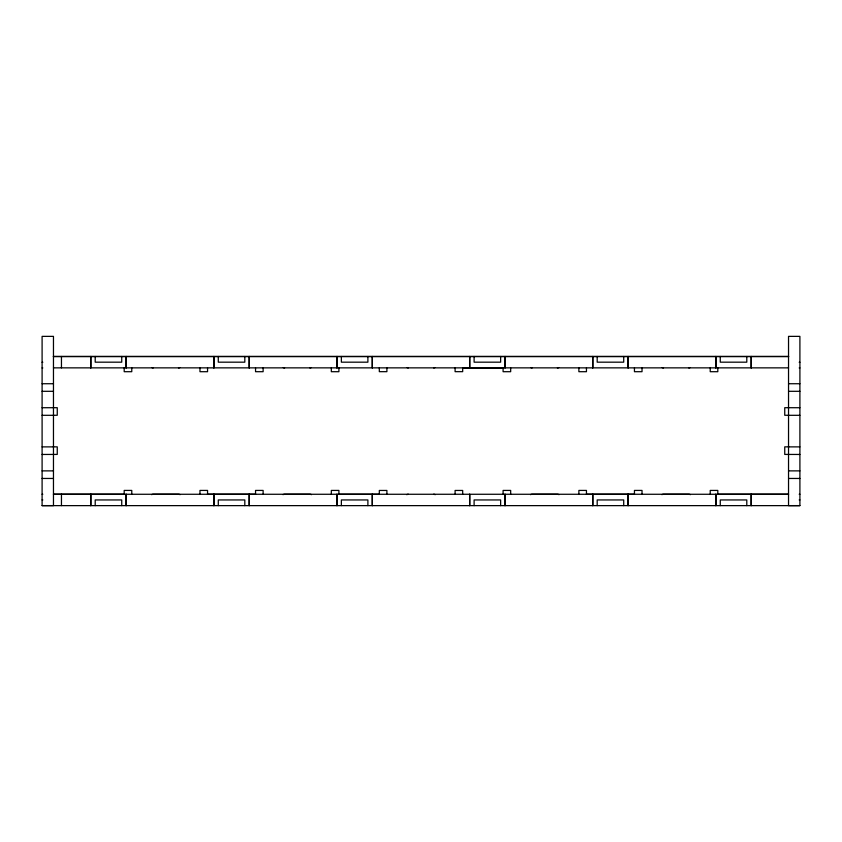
<?xml version="1.0" encoding="UTF-8"?>
<svg xmlns="http://www.w3.org/2000/svg" width="842" height="842" viewBox="0 0 842 842"><rect width="100%" height="100%" fill="white"/><g stroke="black" fill="none" stroke-linecap="round" stroke-linejoin="round"><path stroke-width="1.26" d="M53.309 356.492L788.691 356.492M53.467 356.513L788.533 356.513M42.1 362.26L42.816 362.26M799.184 362.26L799.9 362.26M53.467 367.859L788.533 367.859M42.1 367.943L42.816 367.943M799.184 367.943L799.9 367.943M42.1 383.731L53.467 383.731M788.533 383.731L799.9 383.731M42.1 391.309L53.467 391.309M788.533 391.309L799.9 391.309M42.1 407.728L57.256 407.696L57.256 415.274L53.467 415.274M799.9 407.728L784.744 407.696L784.744 415.274L788.533 415.274M42.1 415.306L53.467 415.306M788.533 415.306L799.9 415.306M53.467 446.849L57.256 446.849L57.256 454.427L42.1 454.459M788.533 446.849L784.744 446.849L784.744 454.427L799.9 454.459M42.1 446.881L53.467 446.881M788.533 446.881L799.9 446.881M42.1 470.878L53.467 470.878M788.533 470.878L799.9 470.878M42.1 478.456L53.467 478.456M788.533 478.456L799.9 478.456M53.467 494.212L124.195 494.212L124.195 490.423L131.773 490.423L131.773 494.212M788.533 494.212L717.805 494.212L717.805 490.423L710.227 490.423L710.227 494.212M42.1 494.243L42.816 494.243M53.467 494.265L788.533 494.265M799.184 494.243L799.9 494.243M42.1 499.927L42.816 499.927M799.184 499.927L799.9 499.927M42.1 505.61L53.467 505.61L53.467 336.368L42.1 336.368L42.1 505.632L799.9 505.632L799.9 336.368L788.533 336.368L788.533 505.632L799.9 505.61M751.274 356.492L751.274 367.859M751.274 494.265L751.274 505.632M751.117 356.492L751.117 367.859M751.117 494.265L751.117 505.632M746.791 356.492L746.791 362.176L720.268 362.176L720.268 356.492M746.791 505.632L746.791 499.948L720.268 499.948L720.268 505.632M717.805 367.912L717.805 371.701L710.227 371.701L710.227 367.912M715.942 356.492L715.942 367.859M715.942 494.265L715.942 505.632M715.784 356.492L715.784 367.859M715.784 494.265L715.784 505.632M642.025 367.912L642.025 371.701L634.447 371.701L634.447 367.912M642.025 494.212L642.025 490.423L634.447 490.423L634.447 494.212L586.453 494.212L586.453 490.423L578.875 490.423L578.875 494.212M628.195 356.492L628.195 367.859M628.195 494.265L628.195 505.632M628.037 356.492L628.037 367.859M628.037 494.265L628.037 505.632M623.712 356.492L623.712 362.176L597.188 362.176L597.188 356.492M623.712 505.632L623.712 499.948L597.188 499.948L597.188 505.632M592.863 356.492L592.863 367.859M592.863 494.265L592.863 505.632M592.705 356.492L592.705 367.859M592.705 494.265L592.705 505.632M586.453 367.912L586.453 371.701L578.875 371.701L578.875 367.912M510.673 367.912L510.673 371.701L503.095 371.701L503.095 367.912L462.679 367.88L462.679 371.669L455.101 371.669L455.101 367.88M510.673 494.212L510.673 490.423L503.095 490.423L503.095 494.212M505.116 356.492L505.116 367.859M505.116 494.265L505.116 505.632M504.958 356.492L504.958 367.859M504.958 494.265L504.958 505.632M500.632 356.492L500.632 362.176L474.109 362.176L474.109 356.492M500.632 505.632L500.632 499.948L474.109 499.948L474.109 505.632M469.783 356.492L469.783 367.859M469.783 494.265L469.783 505.632M469.625 356.492L469.625 367.859M469.625 494.265L469.625 505.632M462.679 494.243L462.679 490.454L455.101 490.454L455.101 494.243M386.899 367.88L386.899 371.669L379.321 371.669L379.321 367.88M386.899 494.243L386.899 490.454L379.321 490.454L379.321 494.243L338.905 494.212L338.905 490.423L331.327 490.423L331.327 494.212M372.375 356.492L372.375 367.859M372.375 494.265L372.375 505.632M372.217 356.492L372.217 367.859M372.217 494.265L372.217 505.632M367.891 356.492L367.891 362.176L341.368 362.176L341.368 356.492M367.891 505.632L367.891 499.948L341.368 499.948L341.368 505.632M338.905 367.912L338.905 371.701L331.327 371.701L331.327 367.912M337.042 356.492L337.042 367.859M337.042 494.265L337.042 505.632M336.884 356.492L336.884 367.859M336.884 494.265L336.884 505.632M263.125 367.912L263.125 371.701L255.547 371.701L255.547 367.912M263.125 494.212L263.125 490.423L255.547 490.423L255.547 494.212L207.553 494.212L207.553 490.423L199.975 490.423L199.975 494.212M249.295 356.492L249.295 367.859M249.295 494.265L249.295 505.632M249.137 356.492L249.137 367.859M249.137 494.265L249.137 505.632M244.811 356.492L244.811 362.176L218.288 362.176L218.288 356.492M244.811 505.632L244.811 499.948L218.288 499.948L218.288 505.632M213.963 356.492L213.963 367.859M213.963 494.265L213.963 505.632M213.805 356.492L213.805 367.859M213.805 494.265L213.805 505.632M207.553 367.912L207.553 371.701L199.975 371.701L199.975 367.912M131.773 367.912L131.773 371.701L124.195 371.701L124.195 367.912M126.216 356.492L126.216 367.859M126.216 494.265L126.216 505.632M126.058 356.492L126.058 367.859M126.058 494.265L126.058 505.632M121.732 356.492L121.732 362.176L95.209 362.176L95.209 356.492M121.732 505.632L121.732 499.948L95.209 499.948L95.209 505.632M90.883 356.492L90.883 367.859M90.883 494.265L90.883 505.632M90.725 356.492L90.725 367.859M90.725 494.265L90.725 505.632M61.455 356.492L61.455 367.859M61.455 494.265L61.455 505.632M180.062 494.675A2.842 2.842 0 0 0 178.504 494.212L153.244 494.212A2.842 2.842 0 0 0 151.686 494.675M311.414 494.675A2.842 2.842 0 0 0 309.856 494.212L284.596 494.212A2.842 2.842 0 0 0 283.038 494.675M179.809 367.596A2.842 2.842 0 0 1 178.504 367.912M153.244 367.912A2.842 2.842 0 0 1 151.939 367.596M311.161 367.596A2.842 2.842 0 0 1 309.856 367.912M284.596 367.912A2.842 2.842 0 0 1 283.291 367.596M558.962 494.675A2.842 2.842 0 0 0 557.404 494.212L532.144 494.212A2.842 2.842 0 0 0 530.586 494.675M690.314 494.675A2.842 2.842 0 0 0 688.756 494.212L663.496 494.212A2.842 2.842 0 0 0 661.938 494.675M558.709 367.596A2.842 2.842 0 0 1 557.404 367.912M532.144 367.912A2.842 2.842 0 0 1 530.839 367.596M690.061 367.596A2.842 2.842 0 0 1 688.756 367.912M663.496 367.912A2.842 2.842 0 0 1 662.191 367.596M433.63 494.243A2.842 2.842 0 0 1 435.188 494.707M406.812 494.707A2.842 2.842 0 0 1 408.37 494.243M434.935 367.565A2.842 2.842 0 0 1 433.63 367.88M408.37 367.88A2.842 2.842 0 0 1 407.065 367.565"/></g></svg>
